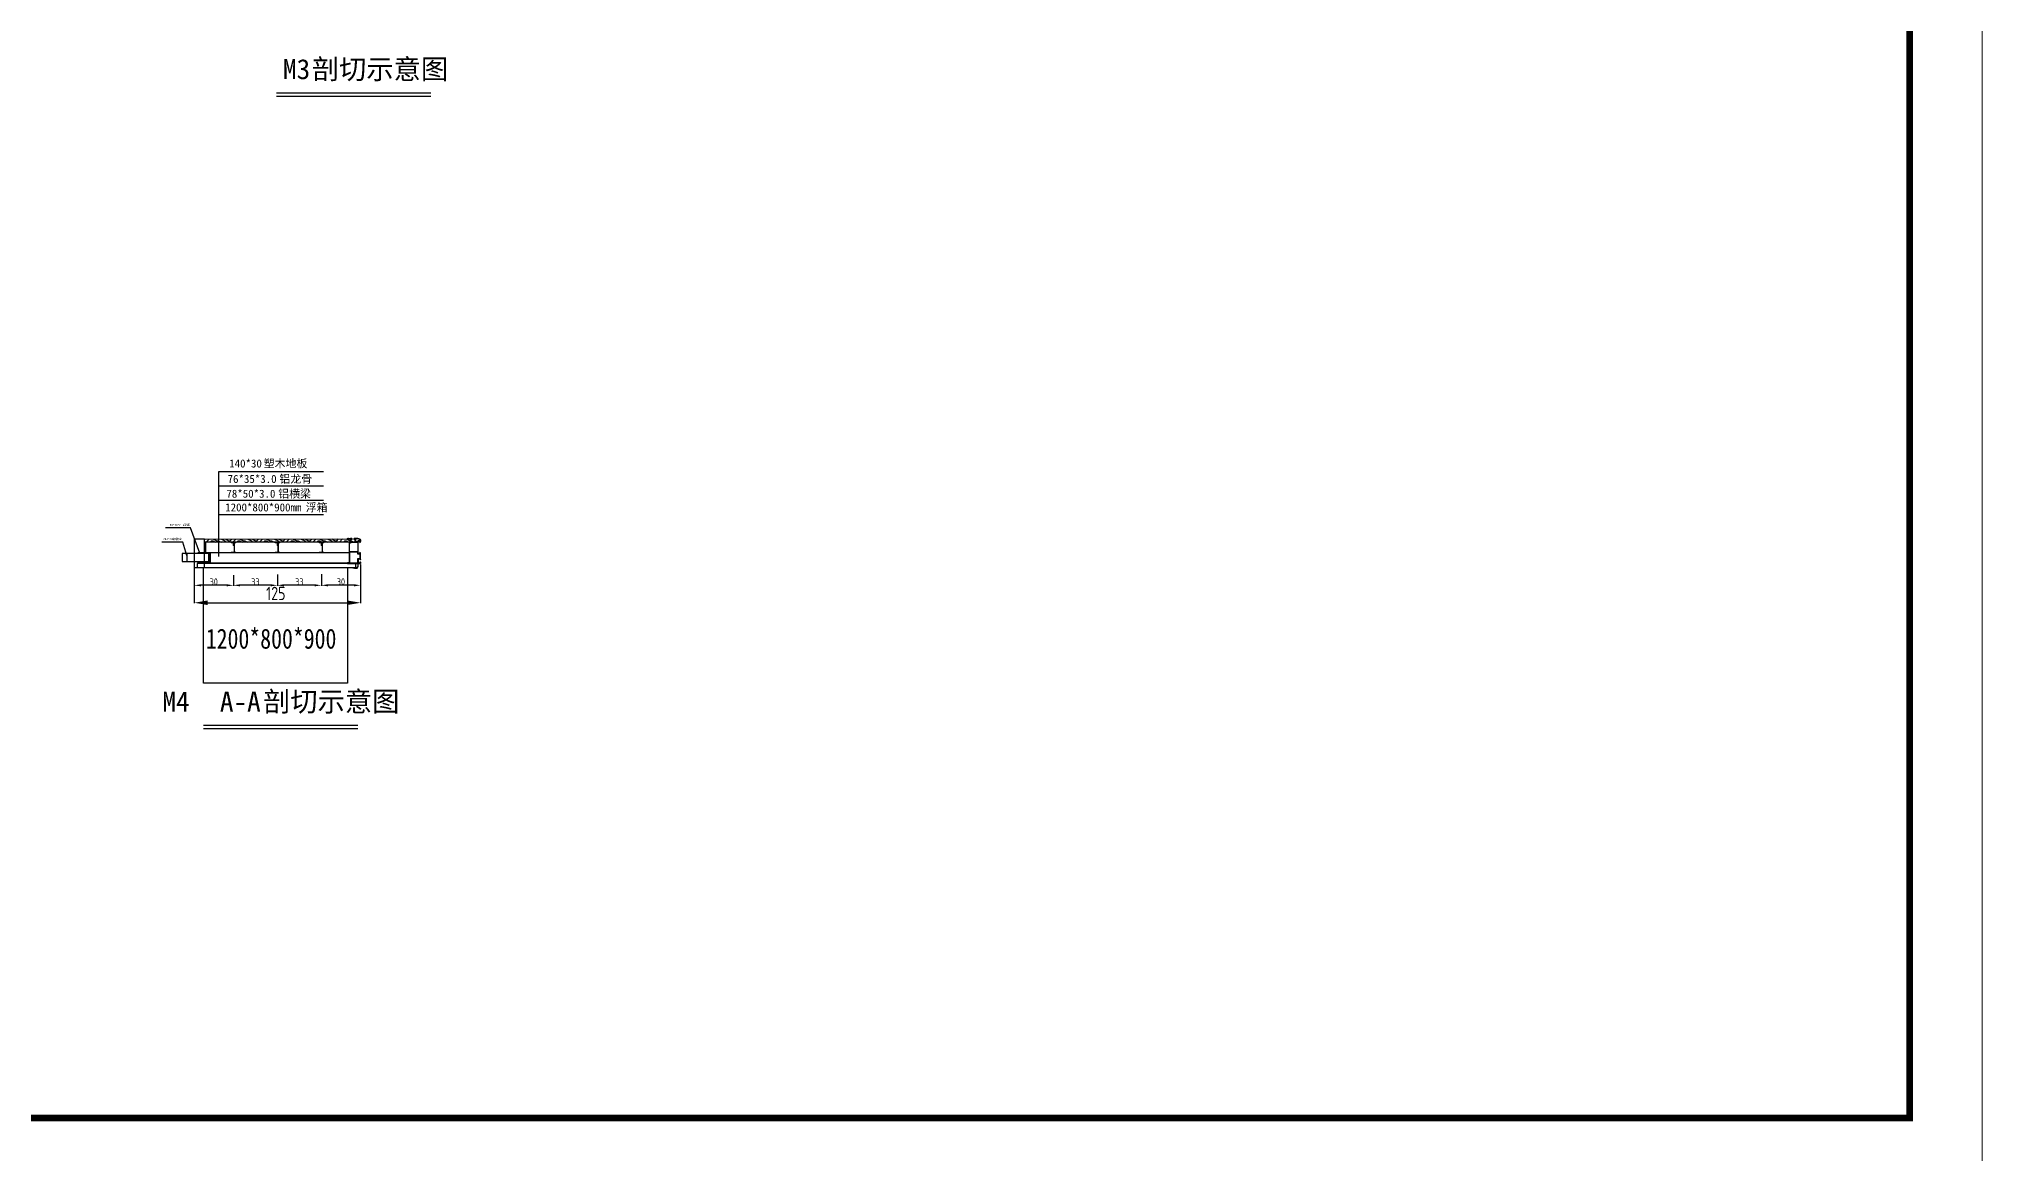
# Model space of a CAD drawing. Header units: inches. Extents: x 23 to 68, y 10 to 115.
# Drawn here: x 39.05 to 53.64, y 31.25 to 39.62 of the extents above; entities that cross this region are included whole.
import ezdxf

# ---------------------------------------------------------------- set-up
doc = ezdxf.new("R2010")
doc.units = ezdxf.units.IN
doc.header["$LTSCALE"] = 1000
doc.header["$MEASUREMENT"] = 0
for name, color, linetype in [('PUB_TEXT', 7, 'Continuous'), ('W-WOOD_FLOOR木地板', 30, 'Continuous'), ('图框', 7, 'Continuous'), ('浮箱名称', 3, 'Continuous')]:
    doc.layers.add(name, color=color, linetype=linetype)
doc.layers.add('结构', color=52, linetype='Continuous', lineweight=18)
doc.layers.add('铝龙骨', color=7, linetype='Continuous', lineweight=9)
doc.styles.add('TSSD_Dimension', font='tssdeng.shx', dxfattribs={"width": 0.8, "bigfont": 'hztxt.shx'})
doc.styles.add('黑体', font='')
doc.styles.get('黑体').set_extended_font_data('SimHei')
doc.dimstyles.new('TSSD_200_1_3.5$TCH', dxfattribs={"dimtxt": 0.1, "dimasz": 0.1, "dimexe": 0.0025, "dimexo": 0.00625, "dimgap": 0.0025, "dimtad": 1, "dimdec": 0, "dimlfac": 100, "dimzin": 0, "dimdsep": 46, "dimtxsty": 'TSSD_Dimension', "dimcen": 0, "dimdle": 0.0025, "dimclrd": 3, "dimclre": 3, "dimclrt": 7, "dimadec": 1, "dimazin": 0, "dimtfac": 1, "dimtdec": 0, "dimtix": 1, "dimtmove": 2, "dimatfit": 3, "dimfxl": 5, "dimfxlon": 1, "dimtolj": 1, "dimtzin": 0, "dimarcsym": 0})
doc.dimstyles.new('副本 TSSD_200_1_3.5小', dxfattribs={"dimtxt": 0.05, "dimasz": 0.05, "dimexe": 0.0025, "dimexo": 0.00625, "dimgap": 0.0025, "dimtad": 1, "dimdec": 0, "dimlfac": 100, "dimzin": 0, "dimdsep": 46, "dimtxsty": 'TSSD_Dimension', "dimcen": 0, "dimdle": 0.0025, "dimclrd": 3, "dimclre": 3, "dimclrt": 7, "dimadec": 1, "dimazin": 0, "dimtfac": 1, "dimtdec": 0, "dimtix": 1, "dimtmove": 2, "dimatfit": 3, "dimfxl": 5, "dimfxlon": 1, "dimtolj": 1, "dimtzin": 0, "dimarcsym": 0})

# ---------------------------------------------------------------- blocks, each defined once
blk = doc.blocks.new('$matou$00000085')
at = {"color": 0, "lineweight": 5}
for p, q in [((-17, 36, 0), (-17, 37, 0)), ((-4, 34, 0), (-4, 35, 0)), ((-1, 13, 0), (-3, 13, 0))]:
    blk.add_line(p, q, dxfattribs=at)
at = {"color": 0, "lineweight": 0, "ltscale": 0.5}
blk.add_arc((-2, 17, 0), 4.07, 274.7282, 349.8472, dxfattribs=at)
at = {"layer": '结构', "color": 0, "linetype": 'ByBlock', "lineweight": 0, "ltscale": 0.5}
for p, q in [((-7, 38, 0), (-16, 38, 0)), ((-16, 35, 0), (-8, 35, 0)), ((-7, -34, 0), (-7, 34, 0)), ((-5, 33, 0), (-4, 34, 0)), ((-4, 33, 0), (-5, 33, 0)), ((-5, 31, 0), (-4, 32, 0)), ((-4, 31, 0), (-5, 31, 0)), ((-5, 31, 0), (-4, 31, 0)), ((-4, 31, 0), (-5, 31, 0)), ((-5, 29, 0), (-4, 29, 0)), ((-4, 29, 0), (-5, 29, 0)), ((-5, 27, 0), (-4, 27, 0)), ((-4, 27, 0), (-5, 27, 0)), ((-4, 26, 0), (-5, 25, 0)), ((-5, 25, 0), (-4, 25, 0)), ((-5, 24, 0), (-4, 23, 0)), ((-4, 24, 0), (-5, 24, 0)), ((-5, 22, 0), (-4, 22, 0)), ((-4, 22, 0), (-5, 22, 0)), ((-5, 20, 0), (-4, 20, 0)), ((-4, 20, 0), (-5, 20, 0)), ((-4, 32, 0), (-4, 33, 0)), ((-4, 31, 0), (-4, 29, 0)), ((-4, 31, 0), (-4, 31, 0)), ((-4, 29, 0), (-4, 27, 0)), ((-4, 27, 0), (-4, 26, 0)), ((-4, 25, 0), (-4, 24, 0)), ((-4, 23, 0), (-4, 22, 0)), ((-4, 22, 0), (-4, 20, 0)), ((-4, 20, 0), (-4, 19, 0)), ((-4, -34, 0), (-4, 12, 0)), ((-1, 34, 0), (-1, 35, 0)), ((0, 33, 0), (-1, 34, 0)), ((-1, 33, 0), (0, 33, 0)), ((-1, 32, 0), (-1, 33, 0)), ((0, 31, 0), (-1, 32, 0)), ((-1, 31, 0), (0, 31, 0)), ((-1, 30, 0), (-1, 31, 0)), ((0, 30, 0), (-1, 30, 0)), ((-1, 29, 0), (0, 30, 0)), ((-1, 28, 0), (-1, 29, 0)), ((0, 28, 0), (-1, 28, 0)), ((-1, 28, 0), (0, 28, 0)), ((-1, 26, 0), (-1, 28, 0)), ((0, 26, 0), (-1, 26, 0)), ((-1, 26, 0), (0, 26, 0)), ((-1, 25, 0), (-1, 26, 0)), ((0, 24, 0), (-1, 25, 0)), ((-1, 24, 0), (0, 24, 0)), ((-1, 23, 0), (-1, 24, 0)), ((0, 22, 0), (-1, 23, 0)), ((-1, 22, 0), (0, 22, 0)), ((-1, 22, 0), (-1, 22, 0)), ((-1, 21, 0), (-1, 22, 0)), ((0, 21, 0), (-1, 21, 0)), ((-1, 20, 0), (0, 21, 0)), ((-1, 19, 0), (-1, 20, 0)), ((2, 38, 0), (16, 38, 0)), ((3, 34, 0), (3, 17, 0)), ((16, 35, 0), (4, 35, 0)), ((17, 37, 0), (17, 36, 0)), ((-17, -35, 0), (-8, -35, 0)), ((-17, -38, 0), (-17, -36, 0)), ((17, -38, 0), (-17, -38, 0)), ((-3, -35, 0), (17, -35, 0)), ((17, -36, 0), (17, -38, 0))]:
    blk.add_line(p, q, dxfattribs=at)
for centre, radius, start, end in [((-16, 37, 0), 1, 90, 180), ((-16, 36, 0), 1, 180, 270), ((-8, 34, 0), 1, 0, 90), ((-7, 35, 0), 3, 0, 90.0017), ((-2, 19, 0), 1.75, 180, 0), ((-3, 12, 0), 1, 90, 180), ((2, 35, 0), 3, 89.9983, 180), ((4, 34, 0), 1, 90, 180), ((16, 37, 0), 1, 0, 90), ((16, 36, 0), 1, 270, 360), ((-17, -36, 0), 0.5, 90, 180), ((-17, -38, 0), 0.5, 180, 270), ((-8, -34, 0), 1, 270, 0), ((-3, -34, 0), 1, 180, 270), ((17, -36, 0), 0.5, 0, 90), ((17, -38, 0), 0.5, 270, 0)]:
    blk.add_arc(centre, radius, start, end, dxfattribs=at)
blk = doc.blocks.new('sdfsdfsdfsdf')
at = {"color": 3, "lineweight": -3}
for p, q in [((44.006, 38.284), (44.003, 38.284)), ((44.008, 38.283), (44.009, 38.284)), ((44.009, 38.254), (44.009, 38.217)), ((44.01, 38.284), (44.01, 38.283)), ((44.01, 38.283), (44.011, 38.284)), ((44.012, 38.283), (44.013, 38.284)), ((44.026, 38.284), (44.021, 38.284)), ((44.032, 38.277), (44.032, 38.281)), ((44.046, 38.281), (44.046, 38.277)), ((44.056, 38.284), (44.051, 38.284)), ((44.056, 38.284), (44.055, 38.284)), ((44.057, 38.283), (44.056, 38.284)), ((44.059, 38.283), (44.058, 38.284)), ((44.059, 38.284), (44.059, 38.283)), ((44.072, 38.259), (44.059, 38.259)), ((44.061, 38.283), (44.06, 38.284)), ((44.077, 38.217), (44.077, 38.26)), ((44.009, 38.15), (44.009, 38.101)), ((44.096, 38.151), (44.096, 38.17))]:
    blk.add_line(p, q, dxfattribs=at)
for points in [[(43.996, 38.281), (43.996, 38.281, 0.414214), (43.996, 38.281), (44.019, 38.281)], [(44.006, 38.283), (44.007, 38.284, -0.198912), (44.007, 38.284), (44.008, 38.284, -0.198912), (44.008, 38.284), (44.008, 38.283)], [(44.006, 38.284, -0.198912), (44.006, 38.284), (44.006, 38.283)], [(44.009, 38.284), (44.01, 38.284, -0.198912), (44.01, 38.284)], [(44.009, 38.254, -0.414214), (44.01, 38.255), (44.019, 38.255, 0.414214), (44.02, 38.256), (44.02, 38.28, 0.414214), (44.019, 38.281)], [(44.011, 38.284), (44.012, 38.284, -0.198912), (44.012, 38.284), (44.012, 38.283)], [(44.013, 38.284), (44.014, 38.284, -0.198912), (44.014, 38.284), (44.014, 38.283)], [(44.015, 38.283), (44.015, 38.284, -0.198912), (44.015, 38.284), (44.016, 38.284, -0.198912), (44.016, 38.284), (44.016, 38.283)], [(44.017, 38.283), (44.017, 38.284, -0.198912), (44.017, 38.284), (44.018, 38.284, -0.198912), (44.018, 38.284), (44.018, 38.283)], [(44.019, 38.283), (44.019, 38.284, -0.198912), (44.019, 38.284), (44.02, 38.284, -0.198912), (44.02, 38.284), (44.02, 38.283)], [(44.021, 38.283), (44.021, 38.284, -0.198912), (44.021, 38.284), (44.023, 38.284)], [(44.038, 38.259), (44.025, 38.259, -0.414214), (44.024, 38.26), (44.024, 38.276, -0.414214), (44.025, 38.277), (44.031, 38.277)], [(44.038, 38.259, -0.198912), (44.038, 38.259), (44.039, 38.258, 0.414214), (44.039, 38.258), (44.039, 38.259, -0.198912), (44.039, 38.259)], [(44.039, 38.259), (44.053, 38.259, 0.414214), (44.054, 38.26), (44.054, 38.276, 0.414214), (44.053, 38.277), (44.046, 38.277)], [(44.058, 38.284), (44.058, 38.284, 0.198912), (44.057, 38.284), (44.057, 38.283)], [(44.076, 38.28), (44.076, 38.28), (44.06, 38.28, 0.414214), (44.057, 38.277), (44.057, 38.261, 0.414518), (44.059, 38.259)], [(44.06, 38.284, 0.198912), (44.06, 38.284), (44.06, 38.284)], [(44.063, 38.283), (44.063, 38.284, 0.198912), (44.062, 38.284), (44.062, 38.284, 0.198912), (44.061, 38.284), (44.061, 38.283)], [(44.065, 38.283), (44.065, 38.284, 0.198912), (44.064, 38.284), (44.064, 38.284, 0.198912), (44.063, 38.284), (44.063, 38.283)], [(44.067, 38.283), (44.067, 38.284, 0.198912), (44.066, 38.284), (44.066, 38.284, 0.198912), (44.065, 38.284), (44.065, 38.283)], [(44.069, 38.283), (44.069, 38.284, 0.198912), (44.068, 38.284), (44.068, 38.284, 0.198912), (44.067, 38.284), (44.067, 38.283)], [(44.071, 38.283), (44.071, 38.284, 0.198912), (44.07, 38.284), (44.07, 38.284, 0.198912), (44.069, 38.284), (44.069, 38.283)], [(44.072, 38.284, 0.198912), (44.071, 38.284), (44.071, 38.283)], [(44.092, 38.265), (44.092, 38.265), (44.076, 38.265, 0.414214), (44.074, 38.263), (44.074, 38.261, -0.413909), (44.072, 38.259)], [(44.076, 38.284, -0.414214), (44.096, 38.264), (44.096, 38.262)], [(44.079, 38.262), (44.086, 38.262, -0.362489), (44.087, 38.261), (44.089, 38.253)], [(44.009, 38.179), (44.009, 38.101, -2.414214), (44.009, 38.1), (43.997, 38.1, 0.414214), (43.996, 38.099), (43.996, 38.098, 0.414214), (43.997, 38.097)], [(43.997, 38.097), (44.072, 38.097, -0.414214), (44.074, 38.095), (44.074, 38.073, -0.414214), (44.065, 38.064)], [(44.009, 38.216), (44.009, 38.216, -0.414214), (44.009, 38.216), (44.009, 38.216, 0.198912), (44.009, 38.215), (44.009, 38.215), (44.009, 38.151)], [(44.009, 38.151), (44.009, 38.151, -0.414214), (44.009, 38.15), (44.009, 38.15)], [(44.065, 38.061, 0.414214), (44.077, 38.073), (44.077, 38.095, -0.414214), (44.079, 38.097), (44.094, 38.097)], [(44.077, 38.217, -0.198912), (44.077, 38.216), (44.077, 38.216, 0.414214), (44.077, 38.216), (44.077, 38.216, -0.198912), (44.077, 38.215)], [(44.09, 38.179, 0.403535), (44.089, 38.179), (44.087, 38.171, -0.362489), (44.086, 38.17), (44.079, 38.17, -0.414214), (44.077, 38.172), (44.077, 38.215)], [(44.092, 38.123), (44.092, 38.13, 0.414214), (44.091, 38.131), (44.078, 38.131, 0.414214), (44.077, 38.13), (44.077, 38.116, -0.198912), (44.077, 38.116), (44.077, 38.116, 0.414214), (44.077, 38.115), (44.077, 38.115, -0.198912), (44.077, 38.115), (44.077, 38.102, 0.414214), (44.078, 38.101), (44.091, 38.101, 0.414214), (44.092, 38.102), (44.092, 38.108)], [(44.096, 38.125, -0.414214), (44.094, 38.123), (44.093, 38.123, -0.414214), (44.092, 38.123)], [(44.092, 38.108, -0.414214), (44.093, 38.109), (44.094, 38.109)], [(44.096, 38.103), (44.096, 38.099, -0.414214), (44.094, 38.097)], [(44.096, 38.151, -0.198912), (44.096, 38.151), (44.096, 38.151, 0.414214), (44.096, 38.15), (44.096, 38.15, -0.198912), (44.096, 38.15)], [(44.049, 38.061), (44.048, 38.061, 0.414214), (44.048, 38.061), (44.048, 38.061, -0.198912), (44.048, 38.061), (44.039, 38.061, -0.414214), (44.038, 38.062), (44.038, 38.063, -0.414214), (44.039, 38.064), (44.065, 38.064)], [(44.049, 38.061, 0.198912), (44.049, 38.061), (44.065, 38.061)]]:
    blk.add_lwpolyline(points, format="xyb", dxfattribs=at)
for points in [[(44.021, 38.252, 0.356394), (44.024, 38.254, -0.356394), (44.026, 38.256), (44.071, 38.256, -0.414214), (44.074, 38.253), (44.074, 38.185, -0.414214), (44.072, 38.183), (44.016, 38.183, -0.414214), (44.013, 38.186), (44.013, 38.249, -0.414214), (44.016, 38.252)], [(44.013, 38.104, 0.414214), (44.016, 38.101), (44.071, 38.101, 0.414214), (44.074, 38.104), (44.074, 38.131, -0.414214), (44.077, 38.134), (44.09, 38.134, 0.414214), (44.093, 38.137), (44.093, 38.163, 0.414214), (44.09, 38.166), (44.077, 38.166, -0.414214), (44.074, 38.169), (44.074, 38.178, 0.414214), (44.072, 38.18), (44.016, 38.18, 0.414214), (44.013, 38.177)]]:
    blk.add_lwpolyline(points, format="xyb", close=True, dxfattribs=at)
for points in [[(44.076, 38.284), (44.072, 38.284), (44.074, 38.284)], [(44.096, 38.125), (44.096, 38.136), (44.096, 38.15)]]:
    blk.add_lwpolyline(points, dxfattribs=at)
for centre, radius, start, end in [((44.004, 38.27), 0.0138, 87.6185, 125.1606), ((44.006, 38.283), 0.000201, 225, 315), ((44.008, 38.283), 0.000201, 225, 315), ((44.009, 38.284), 0.000201, 90, 135), ((44.01, 38.283), 0.000201, 225, 315), ((44.011, 38.284), 0.000201, 90, 135), ((44.012, 38.283), 0.000201, 225, 315), ((44.013, 38.284), 0.000201, 90, 135), ((44.014, 38.283), 0.000201, 225, 315), ((44.016, 38.283), 0.000201, 225, 315), ((44.018, 38.283), 0.000201, 225, 315), ((44.02, 38.283), 0.000201, 225, 315), ((44.026, 38.277), 0.00662, 38.3047, 92.8074), ((44.031, 38.277), 0.000201, 270, 360), ((44.051, 38.277), 0.00662, 87.1926, 141.6953), ((44.046, 38.277), 0.000201, 179.7259, 270), ((44.056, 38.284), 0.000201, 45, 90), ((44.057, 38.283), 0.000201, 225, 315), ((44.058, 38.284), 0.000201, 45, 90), ((44.06, 38.284), 0.000201, 90, 135), ((44.059, 38.283), 0.000201, 225, 315), ((44.061, 38.283), 0.000201, 225, 315), ((44.063, 38.283), 0.000201, 225, 315), ((44.065, 38.283), 0.000201, 225, 315), ((44.067, 38.283), 0.000201, 225, 315), ((44.069, 38.283), 0.000201, 225, 315), ((44.071, 38.283), 0.000201, 225, 315), ((44.076, 38.264), 0.016, 3.5528, 90.1834), ((44.079, 38.26), 0.00201, 90, 180), ((44.09, 38.254), 0.001, 190.3, 270), ((44.086, 38.262), 0.00988, 288.0139, 0.2906), ((44.009, 38.217), 0.000201, 180, 225), ((44.009, 38.151), 0.000201, 180, 225), ((44.009, 38.15), 0.000201, 135, 180), ((44.086, 38.17), 0.0101, 0.2945, 69.9578), ((44.09, 38.103), 0.00662, 357.1926, 51.6953)]:
    blk.add_arc(centre, radius, start, end, dxfattribs=at)
blk = doc.blocks.new('*D201')
at = {"color": 3, "lineweight": -2, "transparency": 16777216}
for p, q in [((41.467, 35.669), (41.467, 35.509)), ((41.172, 35.596), (41.172, 35.509)), ((41.417, 35.512), (41.222, 35.512))]:
    blk.add_line(p, q, dxfattribs=at)
at = {"color": 3, "transparency": 16777216}
for points in [[(41.222, 35.52), (41.222, 35.504), (41.172, 35.512)], [(41.417, 35.52), (41.417, 35.504), (41.467, 35.512)]]:
    blk.add_solid(points, dxfattribs=at)
at = {"layer": 'Defpoints', "color": 0, "transparency": 16777216}
for p in [(41.467, 35.676), (41.172, 35.603), (41.172, 35.512)]:
    blk.add_point(p, dxfattribs=at)
at = {"color": 7, "transparency": 16777216, "insert": (41.319, 35.539), "char_height": 0.05, "attachment_point": 5, "style": 'TSSD_Dimension'}
blk.add_mtext('\\A1;30', dxfattribs=at)
blk = doc.blocks.new('*D202')
at = {"color": 3, "lineweight": -2, "transparency": 16777216}
for p, q in [((40.842, 35.594), (40.842, 35.509)), ((41.122, 35.512), (40.892, 35.512)), ((41.172, 35.596), (41.172, 35.509))]:
    blk.add_line(p, q, dxfattribs=at)
at = {"color": 3, "transparency": 16777216}
for points in [[(40.892, 35.52), (40.892, 35.504), (40.842, 35.512)], [(41.122, 35.52), (41.122, 35.504), (41.172, 35.512)]]:
    blk.add_solid(points, dxfattribs=at)
at = {"layer": 'Defpoints', "color": 0, "transparency": 16777216}
for p in [(40.842, 35.6), (40.842, 35.512), (41.172, 35.603)]:
    blk.add_point(p, dxfattribs=at)
at = {"color": 7, "transparency": 16777216, "insert": (41.007, 35.539), "char_height": 0.05, "attachment_point": 5, "style": 'TSSD_Dimension'}
blk.add_mtext('\\A1;33', dxfattribs=at)
blk = doc.blocks.new('*D203')
at = {"color": 3, "lineweight": -2, "transparency": 16777216}
for p, q in [((40.512, 35.587), (40.512, 35.509)), ((40.792, 35.512), (40.562, 35.512)), ((40.842, 35.594), (40.842, 35.509))]:
    blk.add_line(p, q, dxfattribs=at)
at = {"color": 3, "transparency": 16777216}
for points in [[(40.562, 35.52), (40.562, 35.504), (40.512, 35.512)], [(40.792, 35.52), (40.792, 35.504), (40.842, 35.512)]]:
    blk.add_solid(points, dxfattribs=at)
at = {"layer": 'Defpoints', "color": 0, "transparency": 16777216}
for p in [(40.512, 35.594), (40.512, 35.512), (40.842, 35.6)]:
    blk.add_point(p, dxfattribs=at)
at = {"color": 7, "transparency": 16777216, "insert": (40.677, 35.539), "char_height": 0.05, "attachment_point": 5, "style": 'TSSD_Dimension'}
blk.add_mtext('\\A1;33', dxfattribs=at)
blk = doc.blocks.new('*D204')
at = {"color": 3, "lineweight": -2, "transparency": 16777216}
for p, q in [((40.217, 35.644), (40.217, 35.509)), ((40.462, 35.512), (40.267, 35.512)), ((40.512, 35.587), (40.512, 35.509))]:
    blk.add_line(p, q, dxfattribs=at)
at = {"color": 3, "transparency": 16777216}
for points in [[(40.267, 35.52), (40.267, 35.504), (40.217, 35.512)], [(40.462, 35.52), (40.462, 35.504), (40.512, 35.512)]]:
    blk.add_solid(points, dxfattribs=at)
at = {"layer": 'Defpoints', "color": 0, "transparency": 16777216}
for p in [(40.217, 35.651), (40.217, 35.512), (40.512, 35.594)]:
    blk.add_point(p, dxfattribs=at)
at = {"color": 7, "transparency": 16777216, "insert": (40.364, 35.539), "char_height": 0.05, "attachment_point": 5, "style": 'TSSD_Dimension'}
blk.add_mtext('\\A1;30', dxfattribs=at)
blk = doc.blocks.new('*D205')
at = {"color": 3, "lineweight": -2, "transparency": 16777216}
for p, q in [((40.217, 35.596), (40.217, 35.378)), ((41.467, 35.596), (41.467, 35.378)), ((40.317, 35.381), (41.367, 35.381))]:
    blk.add_line(p, q, dxfattribs=at)
at = {"color": 3, "transparency": 16777216}
for points in [[(40.317, 35.398), (40.317, 35.364), (40.217, 35.381)], [(41.367, 35.398), (41.367, 35.364), (41.467, 35.381)]]:
    blk.add_solid(points, dxfattribs=at)
at = {"layer": 'Defpoints', "color": 0, "transparency": 16777216}
for p in [(40.217, 35.602), (41.467, 35.602), (41.467, 35.381)]:
    blk.add_point(p, dxfattribs=at)
at = {"color": 7, "transparency": 16777216, "insert": (40.83, 35.451), "char_height": 0.1, "attachment_point": 5, "style": 'TSSD_Dimension'}
blk.add_mtext('\\A1;125', dxfattribs=at)

msp = doc.modelspace()

# ---------------------------------------------------------------- hatches: boundary and pattern name
h = msp.add_hatch()
h.set_pattern_fill('ANSI31', color=256, scale=0.01)
h.set_pattern_definition([(45, (0, 8.081014), (-0.01122532, 0.01122532), [])])
h.paths.add_polyline_path([(40.247, 35.758), (40.337, 35.758), (40.337, 35.68), (40.247, 35.68), (40.247, 35.687), (40.33, 35.687), (40.33, 35.751), (40.247, 35.751)])
at = {"layer": 'W-WOOD_FLOOR木地板'}
h = msp.add_hatch(dxfattribs=at)
h.set_pattern_fill('木纹01', color=256, scale=0.05)
h.set_pattern_definition([(360, (-308.923, 210.69585), (0.2, 0.2), [0.01, -0.19]), (360, (-309.063, 210.71585), (0.2, 0.2), [0.02, -0.18]), (360, (-308.933, 210.72585), (0.2, 0.2), [0.01, -0.19]), (360, (-309.053, 210.74585), (0.2, 0.2), [0.01, -0.19]), (360, (-308.933, 210.75585), (0.2, 0.2), [0.01, -0.19]), (360, (-309.043, 210.76585), (0.2, 0.2), [0.01, -0.19]), (360, (-308.933, 210.77585), (0.2, 0.2), [0.01, -0.19]), (360, (-309.043, 210.79585), (0.2, 0.2), [0.01, -0.11, 0.01, -0.07]), (360, (-309.043, 210.81585), (0.2, 0.2), [0.02, -0.1, 0.01, -0.07]), (360, (-309.053, 210.84585), (0.2, 0.2), [0.01, -0.03, 0.01, -0.08, 0.01, -0.06]), (360, (-309.063, 210.86585), (0.2, 0.2), [0.01, -0.04, 0.02, -0.13]), (360, (-308.933, 210.87585), (0.2, 0.2), [0.01, -0.19]), (360, (-309.063, 210.88585), (0.2, 0.2), [0.01, -0.05, 0.01, -0.13]), (45, (-309.083, 210.69585), (5e-17, 0.2), [0.0282842, -0.25455851]), (45, (-308.913, 210.69585), (5e-17, 0.2), [0.05656854, -0.22627417]), (45, (-308.913, 210.79585), (5e-17, 0.2), [0.014142, -0.26870071]), (45, (-309.083, 210.81585), (5e-17, 0.2), [0.0424264, -0.24041631]), (45, (-308.913, 210.81585), (5e-17, 0.2), [0.07071068, -0.21213203]), (45, (-308.913, 210.84585), (5e-17, 0.2), [0.0424264, -0.24041631]), (315, (-308.953, 210.86585), (0.2, -9e-17), [0.014142, -0.26870071]), (315, (-309.023, 210.70585), (0.2, -9e-17), [0.0282842, -0.25455851]), (315, (-309.013, 210.78585), (0.2, -9e-17), [0.0282842, -0.25455851]), (315, (-308.953, 210.74585), (0.2, -9e-17), [0.0282842, -0.25455851]), (315, (-308.963, 210.82585), (0.2, -9e-17), [0.0282842, -0.25455851]), (315, (-308.953, 210.84585), (0.2, -9e-17), [0.0424264, -0.24041631]), (315, (-309.003, 210.72585), (0.2, -9e-17), [0.0424264, -0.24041631]), (315, (-308.973, 210.73585), (0.2, -9e-17), [0.0424264, -0.24041631]), (315, (-309.003, 210.80585), (0.2, -9e-17), [0.0424264, -0.24041631]), (315, (-308.983, 210.81585), (0.2, -9e-17), [0.0424264, -0.24041631]), (26.56505, (-309.073, 210.73585), (0.2, 8e-11), [0.02236068, -0.42485292]), (26.56505, (-308.923, 210.72585), (0.2, 8e-11), [0.08944272, -0.35777088]), (26.56505, (-308.923, 210.75585), (0.2, 8e-11), [0.08944272, -0.35777088]), (26.56505, (-308.923, 210.77585), (0.2, 8e-11), [0.0894428, -0.134, 0.044722, -0.179048795]), (26.56505, (-308.903, 210.80585), (0.2, 8e-11), [0.02236068, -0.42485292]), (26.56505, (-309.083, 210.87585), (0.2, 8e-11), [0.02236068, -0.42485292]), (26.56505, (-308.923, 210.87585), (0.2, 8e-11), [0.04472136, -0.40249224]), (333.43495, (-308.973, 210.69585), (0.2, -8e-11), [0.04472136, -0.40249224]), (333.43495, (-309.043, 210.74585), (0.2, -8e-11), [0.04472136, -0.40249224]), (333.43495, (-309.043, 210.71585), (0.2, -8e-11), [0.02236068, -0.42485224]), (333.43495, (-309.033, 210.76585), (0.2, -8e-11), [0.06708204, -0.38013156]), (333.43495, (-308.993, 210.76585), (0.2, -8e-11), [0.04472136, -0.40249224]), (333.43495, (-308.973, 210.77585), (0.2, -8e-11), [0.04472136, -0.40249224]), (333.43495, (-309.033, 210.79585), (0.2, -8e-11), [0.02236068, -0.42485224]), (333.43495, (-309.023, 210.81585), (0.2, -8e-11), [0.02236068, -0.42485224]), (333.43495, (-308.943, 210.85585), (0.2, -8e-11), [0.02236068, -0.42485224]), (333.43495, (-308.953, 210.78585), (0.2, -8e-11), [0.02236068, -0.42485224]), (333.43495, (-309.043, 210.84585), (0.2, -8e-11), [0.06708204, -0.38013156]), (333.43495, (-309.053, 210.86585), (0.2, -8e-11), [0.04472136, -0.40249224]), (333.43495, (-308.943, 210.80585), (0.2, -8e-11), [0.02236, -0.20124, 0.02236, -0.201253595]), (333.43495, (-309.003, 210.84585), (0.2, -8e-11), [0.04472136, -0.40249224]), (333.43495, (-308.993, 210.86585), (0.2, -8e-11), [0.04472136, -0.40249224]), (333.43495, (-309.053, 210.88585), (0.2, -8e-11), [0.04472136, -0.40249224]), (333.43495, (-308.993, 210.88585), (0.2, -8e-11), [0.04472136, -0.40249224])])
h.paths.add_polyline_path([(40.294, 35.859), (40.294, 35.835), (41.391, 35.836), (41.391, 35.86)])

# ---------------------------------------------------------------- linework, layer by layer
at = {"color": 1, "lineweight": -3}
for p, q in [((40.304, 35.759), (41.38, 35.759)), ((40.304, 35.68), (41.38, 35.68))]:
    msp.add_line(p, q, dxfattribs=at)
at = {"linetype": 'Continuous', "lineweight": 18, "const_width": 0.05}
msp.add_lwpolyline([(24.541, 51.51), (53.101, 51.51), (53.101, 31.51), (24.541, 31.51)], close=True, dxfattribs=at)
for points in [[(40.834, 39.211), (41.993, 39.211)], [(40.834, 39.186), (41.993, 39.186)], [(40.259, 35.754), (40.189, 35.943), (40.002, 35.943)], [(40.162, 35.737), (40.131, 35.837), (39.975, 35.837)], [(40.304, 35.759), (40.304, 35.835)], [(40.162, 35.75), (40.162, 35.69)], [(40.292, 35.75), (40.292, 35.69)], [(40.287, 34.462), (41.447, 34.462)], [(40.287, 34.437), (41.447, 34.437)]]:
    msp.add_lwpolyline(points)
at = {"color": 3}
for points in [[(40.401, 35.728), (40.401, 36.367), (41.187, 36.367)], [(40.401, 36.259), (41.187, 36.259)], [(40.401, 36.151), (41.187, 36.151)], [(40.401, 36.043), (41.187, 36.043)]]:
    msp.add_lwpolyline(points, dxfattribs=at)
msp.add_lwpolyline([(40.294, 35.859), (40.217, 35.859), (40.217, 35.646), (40.294, 35.646)], close=True, dxfattribs=at)
for points in [[(40.247, 35.758), (40.337, 35.758), (40.337, 35.68), (40.247, 35.68), (40.247, 35.687), (40.33, 35.687), (40.33, 35.751), (40.247, 35.751)], [(40.127, 35.69), (40.327, 35.69), (40.327, 35.75), (40.127, 35.75)]]:
    msp.add_lwpolyline(points, close=True)
at = {"color": 5}
for points in [[(40.239, 35.676), (40.239, 35.646), (40.287, 35.646), (41.037, 35.646), (41.432, 35.646), (41.432, 35.676)], [(40.287, 35.646), (41.369, 35.646), (41.369, 34.776), (40.287, 34.776)]]:
    msp.add_lwpolyline(points, close=True, dxfattribs=at)
at = {"layer": 'W-WOOD_FLOOR木地板'}
msp.add_lwpolyline([(40.294, 35.859), (41.391, 35.86), (41.391, 35.836), (40.294, 35.835)], close=True, dxfattribs=at)
at = {"layer": '图框', "color": 7, "linetype": 'Continuous', "lineweight": 18, "flags": 128}
msp.add_lwpolyline([(23.291, 52.01), (53.644, 52.01), (53.644, 31.01), (23.291, 31.01)], close=True, dxfattribs=at)

# ---------------------------------------------------------------- block references
at = {"color": 3}
msp.add_blockref('sdfsdfsdfsdf', (-2.629, -2.42), dxfattribs=at)
at = {"layer": '铝龙骨', "xscale": 0.001, "yscale": -0.001, "zscale": 0.001, "rotation": 180}
for p in [(40.512, 35.797), (40.842, 35.797), (41.173, 35.797)]:
    msp.add_blockref('$matou$00000085', p, dxfattribs=at)

# ---------------------------------------------------------------- texts
at = {"layer": 'PUB_TEXT', "style": '黑体'}
for s, height, p in [('M3', 0.1502, (40.884, 39.314)), ('剖切示意图', 0.1502, (41.1, 39.314)), ('90*78*7', 0.015, (40.033, 35.958)), ('U', 0.015, (40.131, 35.958)), ('型槽', 0.015, (40.141, 35.958)), ('200*200', 0.015, (39.984, 35.852)), ('橡胶块', 0.015, (40.059, 35.852)), ('剖切示意图', 0.1502, (40.734, 34.564)), ('M4', 0.1502, (39.978, 34.564)), ('A-A', 0.1502, (40.41, 34.564))]:
    msp.add_text(s, height=height, dxfattribs=at).set_placement(p)
at = {"layer": 'PUB_TEXT', "color": 3, "style": '黑体'}
for s, height, p in [('76*35*3.0', 0.0601, (40.468, 36.281)), ('140*30', 0.0601, (40.48, 36.397)), ('塑木地板', 0.0601, (40.739, 36.397)), ('铝龙骨', 0.0601, (40.857, 36.281)), ('78*50*3.0', 0.0601, (40.459, 36.17)), ('铝横梁', 0.0601, (40.848, 36.17)), ('1200*800*900mm', 0.06008, (40.45, 36.067)), ('浮箱', 0.0601, (41.055, 36.067))]:
    msp.add_text(s, height=height, dxfattribs=at).set_placement(p)
at = {"layer": '浮箱名称', "style": '黑体', "width": 0.8}
msp.add_text('1200*800*900', height=0.15021, dxfattribs=at).set_placement((40.304, 35.036))

# ---------------------------------------------------------------- dimensions: what is measured, and where the dimension line sits
for base, p1, p2, picture, middle in [((40.216885855, 35.51185927), (40.511885855, 35.59364967), (40.216885855, 35.6505512), '*D204', (40.364385855, 35.53935927)), ((41.171885855, 35.51185927), (41.466885855, 35.6755512), (41.171885855, 35.602588229), '*D201', (41.319385855, 35.53935927)), ((40.512, 35.512), (40.842, 35.6), (40.512, 35.594), '*D203', (40.677, 35.539)), ((40.842, 35.512), (41.172, 35.603), (40.842, 35.6), '*D202', (41.007, 35.539))]:
    dim = msp.add_linear_dim(base=base, p1=p1, p2=p2, dimstyle='副本 TSSD_200_1_3.5小')
    dim.commit()
    dim.dimension.update_dxf_attribs({"geometry": picture, "text_midpoint": middle})
dim = msp.add_linear_dim(base=(41.467, 35.381), p1=(40.217, 35.602), p2=(41.467, 35.602), dimstyle='TSSD_200_1_3.5$TCH')
dim.commit()
dim.dimension.update_dxf_attribs({"geometry": '*D205', "text_midpoint": (40.83, 35.451), "dimtype": 128})

doc.saveas('drawing.dxf')
